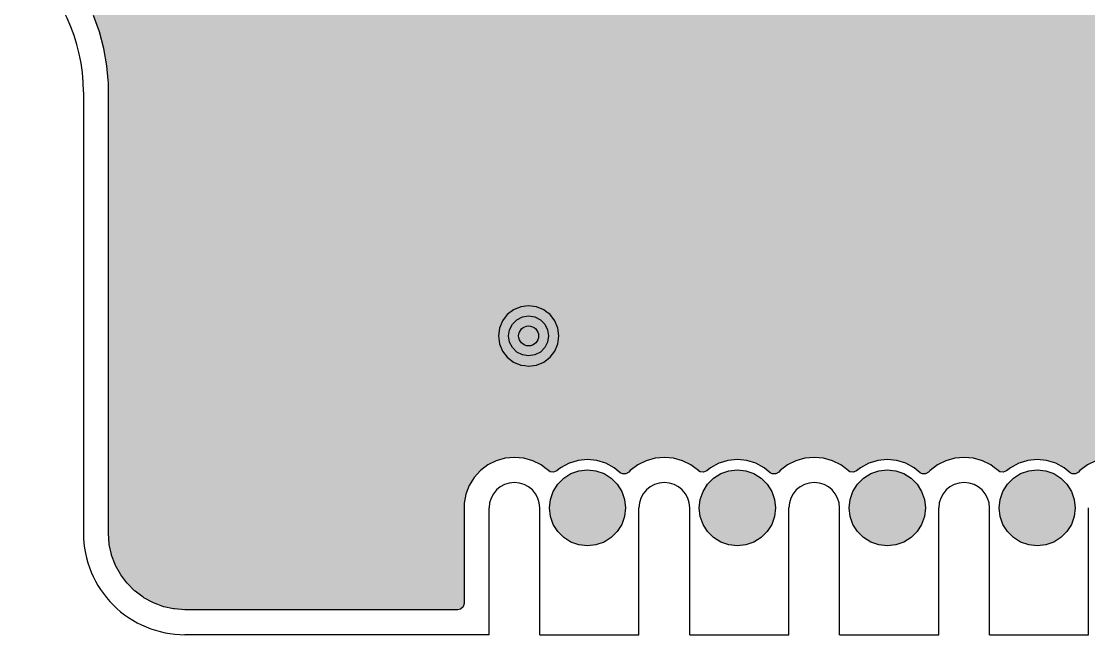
# Model space of a CAD drawing. Header units: millimetres. Extents: x -3894 to -3474, y -291 to 6.
# Drawn here: x -3830.18 to -3808.82, y -245.53 to -233.25 of the extents above; entities that cross this region are included whole.
import ezdxf

# ---------------------------------------------------------------- set-up
doc = ezdxf.new("R2010")
doc.units = ezdxf.units.MM
doc.layers.add('BLACK', color=7, linetype='Continuous')

msp = doc.modelspace()

# ---------------------------------------------------------------- hatches: boundary and pattern name
h = msp.add_hatch(color=256)
h.dxf.hatch_style = 1
h.paths.add_polyline_path([(-3797.908, -230.031), (-3800.851, -228.12), (-3800.755, -228.246), (-3800.694, -228.392), (-3800.676, -228.529), (-3800.673, -228.549), (-3800.694, -228.705), (-3800.755, -228.851), (-3800.851, -228.977), (-3800.976, -229.073), (-3801.122, -229.134), (-3801.227, -229.147), (-3801.279, -229.154), (-3801.357, -229.144), (-3801.436, -229.134), (-3801.582, -229.073), (-3801.707, -228.977), (-3801.804, -228.851), (-3801.864, -228.705), (-3801.864, -228.705), (-3801.885, -228.549), (-3801.864, -228.392), (-3801.864, -228.392), (-3801.804, -228.246), (-3801.707, -228.12), (-3801.582, -228.024), (-3801.436, -227.964), (-3801.436, -227.964), (-3801.279, -227.943), (-3801.122, -227.964), (-3801.122, -227.964), (-3800.976, -228.024), (-3800.851, -228.12), (-3800.361, -225.965), (-3817.313, -224.961), (-3816.273, -231.772), (-3816.2, -231.742), (-3816.2, -231.742), (-3816.043, -231.721), (-3815.886, -231.742), (-3815.886, -231.742), (-3815.74, -231.802), (-3815.615, -231.898), (-3815.519, -232.024), (-3815.458, -232.17), (-3815.437, -232.327), (-3815.458, -232.483), (-3815.476, -232.527), (-3815.519, -232.629), (-3815.615, -232.755), (-3815.74, -232.851), (-3815.886, -232.912), (-3815.991, -232.925), (-3816.043, -232.932), (-3816.121, -232.922), (-3816.2, -232.912), (-3816.346, -232.851), (-3816.471, -232.755), (-3816.568, -232.629), (-3816.628, -232.483), (-3816.628, -232.483), (-3816.649, -232.327), (-3816.628, -232.17), (-3816.628, -232.17), (-3816.568, -232.024), (-3816.471, -231.898), (-3816.346, -231.802), (-3816.273, -231.772), (-3828.971, -232.659), (-3828.884, -232.81), (-3828.781, -233.032), (-3828.737, -233.126), (-3828.619, -233.454), (-3828.529, -233.791), (-3828.469, -234.134), (-3828.444, -234.422), (-3828.439, -234.481), (-3828.439, -234.625), (-3828.439, -235.502), (-3828.439, -239.549), (-3828.439, -243.429), (-3828.439, -243.429), (-3828.439, -243.495), (-3828.439, -243.498), (-3828.438, -243.506), (-3828.424, -243.712), (-3828.421, -243.729), (-3828.379, -243.925), (-3828.374, -243.942), (-3828.303, -244.13), (-3828.296, -244.147), (-3828.2, -244.323), (-3828.2, -244.323), (-3828.19, -244.338), (-3828.07, -244.498), (-3828.058, -244.512), (-3827.916, -244.654), (-3827.903, -244.665), (-3827.742, -244.786), (-3827.727, -244.795), (-3827.551, -244.891), (-3827.535, -244.899), (-3827.451, -244.93), (-3827.347, -244.969), (-3827.33, -244.974), (-3827.134, -245.017), (-3827.116, -245.019), (-3826.912, -245.034), (-3826.903, -245.034), (-3826.849, -245.034), (-3826.841, -245.034), (-3826.833, -245.034), (-3821.446, -245.034), (-3821.394, -245.023), (-3821.341, -244.977), (-3821.322, -244.91), (-3821.322, -242.901), (-3821.322, -242.901), (-3821.287, -242.717), (-3821.22, -242.543), (-3821.121, -242.384), (-3821.121, -242.384), (-3820.995, -242.246), (-3820.846, -242.133), (-3820.679, -242.05), (-3820.679, -242.05), (-3820.499, -241.999), (-3820.313, -241.982), (-3820.127, -241.999), (-3820.127, -241.999), (-3819.947, -242.05), (-3819.78, -242.133), (-3819.704, -242.19), (-3819.62, -242.254), (-3819.598, -242.269), (-3819.529, -242.281), (-3819.465, -242.253), (-3819.388, -242.19), (-3819.221, -242.101), (-3819.147, -242.078), (-3819.04, -242.046), (-3818.851, -242.027), (-3818.662, -242.046), (-3818.662, -242.046), (-3818.662, -242.046), (-3818.481, -242.101), (-3818.314, -242.19), (-3818.194, -242.289), (-3818.153, -242.311), (-3818.083, -242.313), (-3818.023, -242.277), (-3817.995, -242.246), (-3817.846, -242.133), (-3817.679, -242.05), (-3817.679, -242.05), (-3817.499, -241.999), (-3817.313, -241.982), (-3817.127, -241.999), (-3817.127, -241.999), (-3816.947, -242.05), (-3816.78, -242.133), (-3816.704, -242.19), (-3816.62, -242.254), (-3816.598, -242.269), (-3816.529, -242.281), (-3816.465, -242.253), (-3816.388, -242.19), (-3816.221, -242.101), (-3816.147, -242.078), (-3816.04, -242.046), (-3815.851, -242.027), (-3815.662, -242.046), (-3815.662, -242.046), (-3815.662, -242.046), (-3815.481, -242.101), (-3815.314, -242.19), (-3815.194, -242.289), (-3815.153, -242.311), (-3815.083, -242.313), (-3815.023, -242.277), (-3814.995, -242.246), (-3814.846, -242.133), (-3814.679, -242.05), (-3814.679, -242.05), (-3814.499, -241.999), (-3814.313, -241.982), (-3814.127, -241.999), (-3814.127, -241.999), (-3813.947, -242.05), (-3813.78, -242.133), (-3813.704, -242.19), (-3813.62, -242.254), (-3813.598, -242.269), (-3813.529, -242.281), (-3813.465, -242.253), (-3813.388, -242.19), (-3813.221, -242.101), (-3813.147, -242.078), (-3813.04, -242.046), (-3812.851, -242.027), (-3812.662, -242.046), (-3812.662, -242.046), (-3812.662, -242.046), (-3812.481, -242.101), (-3812.314, -242.19), (-3812.194, -242.289), (-3812.153, -242.311), (-3812.083, -242.313), (-3812.023, -242.277), (-3811.995, -242.246), (-3811.846, -242.133), (-3811.679, -242.05), (-3811.679, -242.05), (-3811.499, -241.999), (-3811.313, -241.982), (-3811.127, -241.999), (-3811.127, -241.999), (-3810.947, -242.05), (-3810.78, -242.133), (-3810.704, -242.19), (-3810.62, -242.254), (-3810.598, -242.269), (-3810.529, -242.281), (-3810.465, -242.253), (-3810.388, -242.19), (-3810.221, -242.101), (-3810.147, -242.078), (-3810.04, -242.046), (-3809.851, -242.027), (-3809.662, -242.046), (-3809.662, -242.046), (-3809.662, -242.046), (-3809.481, -242.101), (-3809.314, -242.19), (-3809.194, -242.289), (-3809.153, -242.311), (-3809.083, -242.313), (-3809.023, -242.277), (-3808.995, -242.246), (-3808.846, -242.133), (-3808.679, -242.05), (-3808.679, -242.05), (-3808.499, -241.999), (-3808.313, -241.982), (-3808.127, -241.999), (-3808.127, -241.999), (-3807.947, -242.05), (-3807.78, -242.133), (-3807.704, -242.19), (-3807.62, -242.254), (-3807.598, -242.269), (-3807.529, -242.281), (-3807.465, -242.253), (-3807.388, -242.19), (-3807.221, -242.101), (-3807.147, -242.078), (-3807.04, -242.046), (-3806.851, -242.027), (-3806.662, -242.046), (-3806.662, -242.046), (-3806.662, -242.046), (-3806.481, -242.101), (-3806.314, -242.19), (-3806.194, -242.289), (-3806.153, -242.311), (-3806.083, -242.313), (-3806.023, -242.277), (-3805.995, -242.246), (-3805.846, -242.133), (-3805.679, -242.05), (-3805.679, -242.05), (-3805.499, -241.999), (-3805.313, -241.982), (-3805.127, -241.999), (-3805.127, -241.999), (-3804.947, -242.05), (-3804.78, -242.133), (-3804.704, -242.19), (-3804.62, -242.254), (-3804.598, -242.269), (-3804.529, -242.281), (-3804.465, -242.253), (-3804.388, -242.19), (-3804.221, -242.101), (-3804.147, -242.078), (-3804.04, -242.046), (-3803.851, -242.027), (-3803.662, -242.046), (-3803.662, -242.046), (-3803.662, -242.046), (-3803.481, -242.101), (-3803.314, -242.19), (-3803.194, -242.289), (-3803.153, -242.311), (-3803.083, -242.313), (-3803.023, -242.277), (-3802.995, -242.246), (-3802.846, -242.133), (-3802.679, -242.05), (-3802.679, -242.05), (-3802.499, -241.999), (-3802.313, -241.982), (-3802.22, -241.99), (-3801.849, -239.643), (-3801.995, -239.582), (-3802.12, -239.486), (-3802.217, -239.36), (-3802.277, -239.214), (-3802.277, -239.214), (-3802.298, -239.058), (-3802.277, -238.901), (-3802.277, -238.901), (-3802.217, -238.755), (-3802.12, -238.629), (-3801.995, -238.533), (-3801.849, -238.473), (-3801.849, -238.473), (-3801.692, -238.452)])
h = msp.add_hatch(color=256)
h.dxf.hatch_style = 1
h.paths.add_polyline_path([(-3790.809, -242.995), (-3790.828, -242.818), (-3790.883, -242.649), (-3790.971, -242.495), (-3791.09, -242.363), (-3791.234, -242.258), (-3791.396, -242.186), (-3791.57, -242.149), (-3791.748, -242.149), (-3791.922, -242.186), (-3792.084, -242.258), (-3792.228, -242.363), (-3792.347, -242.495), (-3792.436, -242.649), (-3792.49, -242.818), (-3792.509, -242.995), (-3792.49, -243.171), (-3792.436, -243.34), (-3792.347, -243.494), (-3792.228, -243.626), (-3792.084, -243.731), (-3791.922, -243.803), (-3791.748, -243.84), (-3791.57, -243.84), (-3791.396, -243.803), (-3791.234, -243.731), (-3791.09, -243.626), (-3790.971, -243.494), (-3790.883, -243.34), (-3790.828, -243.171)])
h.paths.add_polyline_path([(-3793.349, -242.995), (-3793.368, -242.818), (-3793.423, -242.649), (-3793.511, -242.495), (-3793.63, -242.363), (-3793.774, -242.258), (-3793.936, -242.186), (-3794.11, -242.149), (-3794.288, -242.149), (-3794.462, -242.186), (-3794.624, -242.258), (-3794.768, -242.363), (-3794.887, -242.495), (-3794.976, -242.649), (-3795.03, -242.818), (-3795.049, -242.995), (-3795.03, -243.171), (-3794.976, -243.34), (-3794.887, -243.494), (-3794.768, -243.626), (-3794.624, -243.731), (-3794.462, -243.803), (-3794.288, -243.84), (-3794.11, -243.84), (-3793.936, -243.803), (-3793.774, -243.731), (-3793.63, -243.626), (-3793.511, -243.494), (-3793.423, -243.34), (-3793.368, -243.171)])
h.paths.add_polyline_path([(-3795.889, -242.995), (-3795.908, -242.818), (-3795.963, -242.649), (-3796.051, -242.495), (-3796.17, -242.363), (-3796.314, -242.258), (-3796.476, -242.186), (-3796.65, -242.149), (-3796.828, -242.149), (-3797.002, -242.186), (-3797.164, -242.258), (-3797.308, -242.363), (-3797.427, -242.495), (-3797.516, -242.649), (-3797.57, -242.818), (-3797.589, -242.995), (-3797.57, -243.171), (-3797.516, -243.34), (-3797.427, -243.494), (-3797.308, -243.626), (-3797.164, -243.731), (-3797.002, -243.803), (-3796.828, -243.84), (-3796.65, -243.84), (-3796.476, -243.803), (-3796.314, -243.731), (-3796.17, -243.626), (-3796.051, -243.494), (-3795.963, -243.34), (-3795.908, -243.171)])
h.paths.add_polyline_path([(-3798.429, -242.145), (-3800.129, -242.145), (-3800.129, -243.845), (-3798.429, -243.845)])
h.paths.add_polyline_path([(-3803.108, -242.825), (-3803.165, -242.664), (-3803.255, -242.519), (-3803.376, -242.399), (-3803.52, -242.308), (-3803.681, -242.252), (-3803.851, -242.233), (-3804.021, -242.252), (-3804.182, -242.308), (-3804.326, -242.399), (-3804.447, -242.519), (-3804.538, -242.664), (-3804.594, -242.825), (-3804.613, -242.995), (-3804.594, -243.164), (-3804.538, -243.325), (-3804.447, -243.47), (-3804.326, -243.59), (-3804.182, -243.681), (-3804.021, -243.737), (-3803.851, -243.757), (-3803.681, -243.737), (-3803.52, -243.681), (-3803.376, -243.59), (-3803.255, -243.47), (-3803.165, -243.325), (-3803.108, -243.164), (-3803.089, -242.995)])
h.paths.add_polyline_path([(-3806.089, -242.995), (-3806.108, -242.825), (-3806.165, -242.664), (-3806.255, -242.519), (-3806.376, -242.399), (-3806.52, -242.308), (-3806.681, -242.252), (-3806.851, -242.233), (-3807.021, -242.252), (-3807.182, -242.308), (-3807.326, -242.399), (-3807.447, -242.519), (-3807.538, -242.664), (-3807.594, -242.825), (-3807.613, -242.995), (-3807.594, -243.164), (-3807.538, -243.325), (-3807.447, -243.47), (-3807.326, -243.59), (-3807.182, -243.681), (-3807.021, -243.737), (-3806.851, -243.757), (-3806.681, -243.737), (-3806.52, -243.681), (-3806.376, -243.59), (-3806.255, -243.47), (-3806.165, -243.325), (-3806.108, -243.164)])
h.paths.add_polyline_path([(-3809.089, -242.995), (-3809.108, -242.825), (-3809.165, -242.664), (-3809.255, -242.519), (-3809.376, -242.399), (-3809.52, -242.308), (-3809.681, -242.252), (-3809.851, -242.233), (-3810.021, -242.252), (-3810.182, -242.308), (-3810.326, -242.399), (-3810.447, -242.519), (-3810.538, -242.664), (-3810.594, -242.825), (-3810.613, -242.995), (-3810.594, -243.164), (-3810.538, -243.325), (-3810.447, -243.47), (-3810.326, -243.59), (-3810.182, -243.681), (-3810.021, -243.737), (-3809.851, -243.757), (-3809.681, -243.737), (-3809.52, -243.681), (-3809.376, -243.59), (-3809.255, -243.47), (-3809.165, -243.325), (-3809.108, -243.164)])
h.paths.add_polyline_path([(-3812.089, -242.995), (-3812.108, -242.825), (-3812.165, -242.664), (-3812.255, -242.519), (-3812.376, -242.399), (-3812.52, -242.308), (-3812.681, -242.252), (-3812.851, -242.233), (-3813.021, -242.252), (-3813.182, -242.308), (-3813.326, -242.399), (-3813.447, -242.519), (-3813.538, -242.664), (-3813.594, -242.825), (-3813.613, -242.995), (-3813.594, -243.164), (-3813.538, -243.325), (-3813.447, -243.47), (-3813.326, -243.59), (-3813.182, -243.681), (-3813.021, -243.737), (-3812.851, -243.757), (-3812.681, -243.737), (-3812.52, -243.681), (-3812.376, -243.59), (-3812.255, -243.47), (-3812.165, -243.325), (-3812.108, -243.164)])
h.paths.add_polyline_path([(-3815.089, -242.995), (-3815.108, -242.825), (-3815.165, -242.664), (-3815.255, -242.519), (-3815.376, -242.399), (-3815.52, -242.308), (-3815.681, -242.252), (-3815.851, -242.233), (-3816.021, -242.252), (-3816.182, -242.308), (-3816.326, -242.399), (-3816.447, -242.519), (-3816.538, -242.664), (-3816.594, -242.825), (-3816.613, -242.995), (-3816.594, -243.164), (-3816.538, -243.325), (-3816.447, -243.47), (-3816.326, -243.59), (-3816.182, -243.681), (-3816.021, -243.737), (-3815.851, -243.757), (-3815.681, -243.737), (-3815.52, -243.681), (-3815.376, -243.59), (-3815.255, -243.47), (-3815.165, -243.325), (-3815.108, -243.164)])
h.paths.add_polyline_path([(-3818.089, -242.995), (-3818.108, -242.825), (-3818.165, -242.664), (-3818.255, -242.519), (-3818.376, -242.399), (-3818.52, -242.308), (-3818.681, -242.252), (-3818.851, -242.233), (-3819.021, -242.252), (-3819.182, -242.308), (-3819.326, -242.399), (-3819.447, -242.519), (-3819.538, -242.664), (-3819.594, -242.825), (-3819.613, -242.995), (-3819.594, -243.164), (-3819.538, -243.325), (-3819.447, -243.47), (-3819.326, -243.59), (-3819.182, -243.681), (-3819.021, -243.737), (-3818.851, -243.757), (-3818.681, -243.737), (-3818.52, -243.681), (-3818.376, -243.59), (-3818.255, -243.47), (-3818.165, -243.325), (-3818.108, -243.164)])

# ---------------------------------------------------------------- linework, layer by layer
at = {"layer": 'BLACK', "linetype": 'Continuous'}
for p, q in [((-3828.619, -233.454), (-3828.737, -233.126)), ((-3828.529, -233.791), (-3828.619, -233.454)), ((-3828.469, -234.134), (-3828.529, -233.791)), ((-3828.444, -234.422), (-3828.469, -234.134)), ((-3828.439, -234.481), (-3828.444, -234.422)), ((-3828.439, -234.625), (-3828.439, -234.481)), ((-3828.439, -234.481), (-3828.439, -234.481)), ((-3828.939, -234.655), (-3828.939, -243.503)), ((-3828.439, -235.502), (-3828.439, -234.625)), ((-3828.439, -239.549), (-3828.439, -235.502)), ((-3820.186, -238.964), (-3820.332, -239.024)), ((-3820.029, -238.943), (-3820.186, -238.964)), ((-3820.186, -238.964), (-3820.186, -238.964)), ((-3819.872, -238.964), (-3820.029, -238.943)), ((-3820.029, -238.943), (-3820.029, -238.943)), ((-3819.726, -239.024), (-3819.872, -238.964)), ((-3819.872, -238.964), (-3819.872, -238.964)), ((-3820.457, -239.12), (-3820.554, -239.246)), ((-3820.332, -239.024), (-3820.457, -239.12)), ((-3820.353, -239.313), (-3820.264, -239.225)), ((-3820.264, -239.225), (-3820.153, -239.168)), ((-3820.153, -239.168), (-3820.029, -239.149)), ((-3820.029, -239.149), (-3819.905, -239.168)), ((-3819.905, -239.168), (-3819.794, -239.225)), ((-3819.794, -239.225), (-3819.705, -239.313)), ((-3819.683, -239.058), (-3819.726, -239.024)), ((-3819.601, -239.12), (-3819.683, -239.058)), ((-3819.505, -239.246), (-3819.601, -239.12)), ((-3820.614, -239.392), (-3820.635, -239.549)), ((-3820.554, -239.246), (-3820.614, -239.392)), ((-3820.614, -239.392), (-3820.614, -239.392)), ((-3820.429, -239.549), (-3820.409, -239.425)), ((-3820.409, -239.425), (-3820.353, -239.313)), ((-3819.705, -239.313), (-3819.649, -239.425)), ((-3819.649, -239.425), (-3819.629, -239.549)), ((-3819.444, -239.392), (-3819.505, -239.246)), ((-3819.423, -239.549), (-3819.444, -239.392)), ((-3828.439, -243.429), (-3828.439, -239.549)), ((-3820.635, -239.549), (-3820.614, -239.705)), ((-3820.635, -239.549), (-3820.635, -239.549)), ((-3820.409, -239.672), (-3820.429, -239.549)), ((-3819.629, -239.549), (-3819.649, -239.672)), ((-3819.444, -239.705), (-3819.423, -239.549)), ((-3820.614, -239.705), (-3820.614, -239.705)), ((-3820.614, -239.705), (-3820.554, -239.851)), ((-3820.554, -239.851), (-3820.457, -239.977)), ((-3820.353, -239.784), (-3820.409, -239.672)), ((-3820.264, -239.872), (-3820.353, -239.784)), ((-3820.153, -239.929), (-3820.264, -239.872)), ((-3819.794, -239.872), (-3819.905, -239.929)), ((-3819.705, -239.784), (-3819.794, -239.872)), ((-3819.649, -239.672), (-3819.705, -239.784)), ((-3819.601, -239.977), (-3819.505, -239.851)), ((-3819.505, -239.851), (-3819.444, -239.705)), ((-3820.457, -239.977), (-3820.332, -240.073)), ((-3820.332, -240.073), (-3820.186, -240.134)), ((-3820.029, -239.949), (-3820.153, -239.929)), ((-3819.905, -239.929), (-3820.029, -239.949)), ((-3819.872, -240.134), (-3819.726, -240.073)), ((-3819.726, -240.073), (-3819.601, -239.977)), ((-3820.186, -240.134), (-3820.107, -240.144)), ((-3820.107, -240.144), (-3820.029, -240.154)), ((-3820.029, -240.154), (-3819.977, -240.147)), ((-3820.029, -240.154), (-3820.029, -240.154)), ((-3820.029, -240.154), (-3820.029, -240.154)), ((-3819.977, -240.147), (-3819.872, -240.134)), ((-3820.499, -241.999), (-3820.679, -242.05)), ((-3820.313, -241.982), (-3820.499, -241.999)), ((-3820.127, -241.999), (-3820.313, -241.982)), ((-3820.313, -241.982), (-3820.313, -241.982)), ((-3819.947, -242.05), (-3820.127, -241.999)), ((-3820.127, -241.999), (-3820.127, -241.999)), ((-3817.499, -241.999), (-3817.679, -242.05)), ((-3817.313, -241.982), (-3817.499, -241.999)), ((-3817.127, -241.999), (-3817.313, -241.982)), ((-3817.313, -241.982), (-3817.313, -241.982)), ((-3816.947, -242.05), (-3817.127, -241.999)), ((-3817.127, -241.999), (-3817.127, -241.999)), ((-3814.499, -241.999), (-3814.679, -242.05)), ((-3814.313, -241.982), (-3814.499, -241.999)), ((-3814.127, -241.999), (-3814.313, -241.982)), ((-3814.313, -241.982), (-3814.313, -241.982)), ((-3813.947, -242.05), (-3814.127, -241.999)), ((-3814.127, -241.999), (-3814.127, -241.999)), ((-3811.499, -241.999), (-3811.679, -242.05)), ((-3811.313, -241.982), (-3811.499, -241.999)), ((-3811.127, -241.999), (-3811.313, -241.982)), ((-3811.313, -241.982), (-3811.313, -241.982)), ((-3810.947, -242.05), (-3811.127, -241.999)), ((-3811.127, -241.999), (-3811.127, -241.999)), ((-3820.846, -242.133), (-3820.995, -242.246)), ((-3820.679, -242.05), (-3820.846, -242.133)), ((-3820.679, -242.05), (-3820.679, -242.05)), ((-3819.78, -242.133), (-3819.947, -242.05)), ((-3819.704, -242.19), (-3819.78, -242.133)), ((-3819.78, -242.133), (-3819.78, -242.133)), ((-3819.631, -242.246), (-3819.704, -242.19)), ((-3819.388, -242.19), (-3819.465, -242.253)), ((-3819.221, -242.101), (-3819.388, -242.19)), ((-3819.388, -242.19), (-3819.388, -242.19)), ((-3819.147, -242.078), (-3819.221, -242.101)), ((-3819.221, -242.101), (-3819.221, -242.101)), ((-3819.221, -242.101), (-3819.221, -242.101)), ((-3819.221, -242.101), (-3819.221, -242.101)), ((-3819.04, -242.046), (-3819.147, -242.078)), ((-3818.851, -242.027), (-3819.04, -242.046)), ((-3818.662, -242.046), (-3818.851, -242.027)), ((-3818.481, -242.101), (-3818.662, -242.046)), ((-3818.662, -242.046), (-3818.662, -242.046)), ((-3818.662, -242.046), (-3818.662, -242.046)), ((-3818.314, -242.19), (-3818.481, -242.101)), ((-3818.481, -242.101), (-3818.481, -242.101)), ((-3818.481, -242.101), (-3818.481, -242.101)), ((-3818.481, -242.101), (-3818.481, -242.101)), ((-3818.194, -242.289), (-3818.314, -242.19)), ((-3818.314, -242.19), (-3818.314, -242.19)), ((-3817.846, -242.133), (-3817.995, -242.246)), ((-3817.679, -242.05), (-3817.846, -242.133)), ((-3817.679, -242.05), (-3817.679, -242.05)), ((-3816.78, -242.133), (-3816.947, -242.05)), ((-3816.704, -242.19), (-3816.78, -242.133)), ((-3816.78, -242.133), (-3816.78, -242.133)), ((-3816.631, -242.246), (-3816.704, -242.19)), ((-3816.388, -242.19), (-3816.465, -242.253)), ((-3816.221, -242.101), (-3816.388, -242.19)), ((-3816.388, -242.19), (-3816.388, -242.19)), ((-3816.147, -242.078), (-3816.221, -242.101)), ((-3816.221, -242.101), (-3816.221, -242.101)), ((-3816.221, -242.101), (-3816.221, -242.101)), ((-3816.221, -242.101), (-3816.221, -242.101)), ((-3816.04, -242.046), (-3816.147, -242.078)), ((-3815.851, -242.027), (-3816.04, -242.046)), ((-3815.662, -242.046), (-3815.851, -242.027)), ((-3815.481, -242.101), (-3815.662, -242.046)), ((-3815.662, -242.046), (-3815.662, -242.046)), ((-3815.662, -242.046), (-3815.662, -242.046)), ((-3815.314, -242.19), (-3815.481, -242.101)), ((-3815.481, -242.101), (-3815.481, -242.101)), ((-3815.481, -242.101), (-3815.481, -242.101)), ((-3815.481, -242.101), (-3815.481, -242.101)), ((-3815.194, -242.289), (-3815.314, -242.19)), ((-3815.314, -242.19), (-3815.314, -242.19)), ((-3814.846, -242.133), (-3814.995, -242.246)), ((-3814.679, -242.05), (-3814.846, -242.133)), ((-3814.679, -242.05), (-3814.679, -242.05)), ((-3813.78, -242.133), (-3813.947, -242.05)), ((-3813.704, -242.19), (-3813.78, -242.133)), ((-3813.78, -242.133), (-3813.78, -242.133)), ((-3813.631, -242.246), (-3813.704, -242.19)), ((-3813.388, -242.19), (-3813.465, -242.253)), ((-3813.221, -242.101), (-3813.388, -242.19)), ((-3813.388, -242.19), (-3813.388, -242.19)), ((-3813.147, -242.078), (-3813.221, -242.101)), ((-3813.221, -242.101), (-3813.221, -242.101)), ((-3813.221, -242.101), (-3813.221, -242.101)), ((-3813.221, -242.101), (-3813.221, -242.101)), ((-3813.04, -242.046), (-3813.147, -242.078)), ((-3812.851, -242.027), (-3813.04, -242.046)), ((-3812.662, -242.046), (-3812.851, -242.027)), ((-3812.481, -242.101), (-3812.662, -242.046)), ((-3812.662, -242.046), (-3812.662, -242.046)), ((-3812.662, -242.046), (-3812.662, -242.046)), ((-3812.314, -242.19), (-3812.481, -242.101)), ((-3812.481, -242.101), (-3812.481, -242.101)), ((-3812.481, -242.101), (-3812.481, -242.101)), ((-3812.481, -242.101), (-3812.481, -242.101)), ((-3812.194, -242.289), (-3812.314, -242.19)), ((-3812.314, -242.19), (-3812.314, -242.19)), ((-3811.846, -242.133), (-3811.995, -242.246)), ((-3811.679, -242.05), (-3811.846, -242.133)), ((-3811.679, -242.05), (-3811.679, -242.05)), ((-3810.78, -242.133), (-3810.947, -242.05)), ((-3810.704, -242.19), (-3810.78, -242.133)), ((-3810.78, -242.133), (-3810.78, -242.133)), ((-3810.631, -242.246), (-3810.704, -242.19)), ((-3810.388, -242.19), (-3810.465, -242.253)), ((-3810.221, -242.101), (-3810.388, -242.19)), ((-3810.388, -242.19), (-3810.388, -242.19)), ((-3810.147, -242.078), (-3810.221, -242.101)), ((-3810.221, -242.101), (-3810.221, -242.101)), ((-3810.221, -242.101), (-3810.221, -242.101)), ((-3810.221, -242.101), (-3810.221, -242.101)), ((-3810.04, -242.046), (-3810.147, -242.078)), ((-3809.851, -242.027), (-3810.04, -242.046)), ((-3809.662, -242.046), (-3809.851, -242.027)), ((-3809.481, -242.101), (-3809.662, -242.046)), ((-3809.662, -242.046), (-3809.662, -242.046)), ((-3809.662, -242.046), (-3809.662, -242.046)), ((-3809.314, -242.19), (-3809.481, -242.101)), ((-3809.481, -242.101), (-3809.481, -242.101)), ((-3809.481, -242.101), (-3809.481, -242.101)), ((-3809.481, -242.101), (-3809.481, -242.101)), ((-3809.194, -242.289), (-3809.314, -242.19)), ((-3809.314, -242.19), (-3809.314, -242.19)), ((-3808.846, -242.133), (-3808.995, -242.246)), ((-3808.679, -242.05), (-3808.846, -242.133)), ((-3821.121, -242.384), (-3821.22, -242.543)), ((-3820.995, -242.246), (-3821.121, -242.384)), ((-3821.121, -242.384), (-3821.121, -242.384)), ((-3819.627, -242.249), (-3819.631, -242.246)), ((-3819.598, -242.269), (-3819.627, -242.249)), ((-3819.529, -242.281), (-3819.598, -242.269)), ((-3819.465, -242.253), (-3819.529, -242.281)), ((-3819.447, -242.519), (-3819.326, -242.399)), ((-3819.326, -242.399), (-3819.182, -242.308)), ((-3819.182, -242.308), (-3819.021, -242.252)), ((-3819.021, -242.252), (-3818.851, -242.233)), ((-3818.851, -242.233), (-3818.681, -242.252)), ((-3818.681, -242.252), (-3818.52, -242.308)), ((-3818.52, -242.308), (-3818.376, -242.399)), ((-3818.376, -242.399), (-3818.255, -242.519)), ((-3818.153, -242.311), (-3818.194, -242.289)), ((-3818.083, -242.313), (-3818.153, -242.311)), ((-3818.023, -242.277), (-3818.083, -242.313)), ((-3817.995, -242.246), (-3818.023, -242.277)), ((-3816.627, -242.249), (-3816.631, -242.246)), ((-3816.598, -242.269), (-3816.627, -242.249)), ((-3816.529, -242.281), (-3816.598, -242.269)), ((-3816.465, -242.253), (-3816.529, -242.281)), ((-3816.447, -242.519), (-3816.326, -242.399)), ((-3816.326, -242.399), (-3816.182, -242.308)), ((-3816.182, -242.308), (-3816.021, -242.252)), ((-3816.021, -242.252), (-3815.851, -242.233)), ((-3815.851, -242.233), (-3815.681, -242.252)), ((-3815.681, -242.252), (-3815.52, -242.308)), ((-3815.52, -242.308), (-3815.376, -242.399)), ((-3815.376, -242.399), (-3815.255, -242.519)), ((-3815.153, -242.311), (-3815.194, -242.289)), ((-3815.083, -242.313), (-3815.153, -242.311)), ((-3815.023, -242.277), (-3815.083, -242.313)), ((-3814.995, -242.246), (-3815.023, -242.277)), ((-3813.627, -242.249), (-3813.631, -242.246)), ((-3813.598, -242.269), (-3813.627, -242.249)), ((-3813.529, -242.281), (-3813.598, -242.269)), ((-3813.465, -242.253), (-3813.529, -242.281)), ((-3813.447, -242.519), (-3813.326, -242.399)), ((-3813.326, -242.399), (-3813.182, -242.308)), ((-3813.182, -242.308), (-3813.021, -242.252)), ((-3813.021, -242.252), (-3812.851, -242.233)), ((-3812.851, -242.233), (-3812.681, -242.252)), ((-3812.681, -242.252), (-3812.52, -242.308)), ((-3812.52, -242.308), (-3812.376, -242.399)), ((-3812.376, -242.399), (-3812.255, -242.519)), ((-3812.153, -242.311), (-3812.194, -242.289)), ((-3812.083, -242.313), (-3812.153, -242.311)), ((-3812.023, -242.277), (-3812.083, -242.313)), ((-3811.995, -242.246), (-3812.023, -242.277)), ((-3810.627, -242.249), (-3810.631, -242.246)), ((-3810.598, -242.269), (-3810.627, -242.249)), ((-3810.529, -242.281), (-3810.598, -242.269)), ((-3810.465, -242.253), (-3810.529, -242.281)), ((-3810.447, -242.519), (-3810.326, -242.399)), ((-3810.326, -242.399), (-3810.182, -242.308)), ((-3810.182, -242.308), (-3810.021, -242.252)), ((-3810.021, -242.252), (-3809.851, -242.233)), ((-3809.851, -242.233), (-3809.681, -242.252)), ((-3809.681, -242.252), (-3809.52, -242.308)), ((-3809.52, -242.308), (-3809.376, -242.399)), ((-3809.376, -242.399), (-3809.255, -242.519)), ((-3809.153, -242.311), (-3809.194, -242.289)), ((-3809.083, -242.313), (-3809.153, -242.311)), ((-3809.023, -242.277), (-3809.083, -242.313)), ((-3808.995, -242.246), (-3809.023, -242.277)), ((-3821.22, -242.543), (-3821.287, -242.717)), ((-3821.22, -242.543), (-3821.22, -242.543)), ((-3819.538, -242.664), (-3819.447, -242.519)), ((-3818.255, -242.519), (-3818.165, -242.664)), ((-3816.538, -242.664), (-3816.447, -242.519)), ((-3815.255, -242.519), (-3815.165, -242.664)), ((-3813.538, -242.664), (-3813.447, -242.519)), ((-3812.255, -242.519), (-3812.165, -242.664)), ((-3810.538, -242.664), (-3810.447, -242.519)), ((-3809.255, -242.519), (-3809.165, -242.664)), ((-3821.287, -242.717), (-3821.322, -242.901)), ((-3821.287, -242.717), (-3821.287, -242.717)), ((-3819.613, -242.995), (-3819.594, -242.825)), ((-3819.594, -242.825), (-3819.538, -242.664)), ((-3818.165, -242.664), (-3818.108, -242.825)), ((-3818.108, -242.825), (-3818.089, -242.995)), ((-3816.613, -242.995), (-3816.594, -242.825)), ((-3816.594, -242.825), (-3816.538, -242.664)), ((-3815.165, -242.664), (-3815.108, -242.825)), ((-3815.108, -242.825), (-3815.089, -242.995)), ((-3813.613, -242.995), (-3813.594, -242.825)), ((-3813.594, -242.825), (-3813.538, -242.664)), ((-3812.165, -242.664), (-3812.108, -242.825)), ((-3812.108, -242.825), (-3812.089, -242.995)), ((-3810.613, -242.995), (-3810.594, -242.825)), ((-3810.594, -242.825), (-3810.538, -242.664)), ((-3809.165, -242.664), (-3809.108, -242.825)), ((-3809.108, -242.825), (-3809.089, -242.995)), ((-3821.322, -242.901), (-3821.322, -242.901)), ((-3821.322, -242.901), (-3821.322, -244.91)), ((-3820.821, -245.535), (-3820.821, -242.995)), ((-3819.805, -245.535), (-3819.805, -242.995)), ((-3819.594, -243.164), (-3819.613, -242.995)), ((-3818.089, -242.995), (-3818.108, -243.164)), ((-3817.821, -245.535), (-3817.821, -242.995)), ((-3816.805, -245.535), (-3816.805, -242.995)), ((-3816.594, -243.164), (-3816.613, -242.995)), ((-3815.089, -242.995), (-3815.108, -243.164)), ((-3814.821, -245.535), (-3814.821, -242.995)), ((-3813.805, -245.535), (-3813.805, -242.995)), ((-3813.594, -243.164), (-3813.613, -242.995)), ((-3812.089, -242.995), (-3812.108, -243.164)), ((-3811.821, -245.535), (-3811.821, -242.995)), ((-3810.805, -245.535), (-3810.805, -242.995)), ((-3810.594, -243.164), (-3810.613, -242.995)), ((-3809.089, -242.995), (-3809.108, -243.164)), ((-3808.821, -245.535), (-3808.821, -242.995)), ((-3819.538, -243.325), (-3819.594, -243.164)), ((-3818.108, -243.164), (-3818.165, -243.325)), ((-3816.538, -243.325), (-3816.594, -243.164)), ((-3815.108, -243.164), (-3815.165, -243.325)), ((-3813.538, -243.325), (-3813.594, -243.164)), ((-3812.108, -243.164), (-3812.165, -243.325)), ((-3810.538, -243.325), (-3810.594, -243.164)), ((-3809.108, -243.164), (-3809.165, -243.325)), ((-3828.439, -243.437), (-3828.439, -243.429)), ((-3828.439, -243.429), (-3828.439, -243.429)), ((-3828.439, -243.495), (-3828.439, -243.437)), ((-3828.439, -243.437), (-3828.439, -243.437)), ((-3828.439, -243.498), (-3828.439, -243.495)), ((-3828.438, -243.506), (-3828.439, -243.498)), ((-3828.424, -243.712), (-3828.438, -243.506)), ((-3819.447, -243.47), (-3819.538, -243.325)), ((-3819.326, -243.59), (-3819.447, -243.47)), ((-3818.255, -243.47), (-3818.376, -243.59)), ((-3818.165, -243.325), (-3818.255, -243.47)), ((-3816.447, -243.47), (-3816.538, -243.325)), ((-3816.326, -243.59), (-3816.447, -243.47)), ((-3815.255, -243.47), (-3815.376, -243.59)), ((-3815.165, -243.325), (-3815.255, -243.47)), ((-3813.447, -243.47), (-3813.538, -243.325)), ((-3813.326, -243.59), (-3813.447, -243.47)), ((-3812.255, -243.47), (-3812.376, -243.59)), ((-3812.165, -243.325), (-3812.255, -243.47)), ((-3810.447, -243.47), (-3810.538, -243.325)), ((-3810.326, -243.59), (-3810.447, -243.47)), ((-3809.255, -243.47), (-3809.376, -243.59)), ((-3809.165, -243.325), (-3809.255, -243.47)), ((-3828.421, -243.729), (-3828.424, -243.712)), ((-3819.182, -243.681), (-3819.326, -243.59)), ((-3819.021, -243.737), (-3819.182, -243.681)), ((-3818.52, -243.681), (-3818.681, -243.737)), ((-3818.376, -243.59), (-3818.52, -243.681)), ((-3816.182, -243.681), (-3816.326, -243.59)), ((-3816.021, -243.737), (-3816.182, -243.681)), ((-3815.52, -243.681), (-3815.681, -243.737)), ((-3815.376, -243.59), (-3815.52, -243.681)), ((-3813.182, -243.681), (-3813.326, -243.59)), ((-3813.021, -243.737), (-3813.182, -243.681)), ((-3812.52, -243.681), (-3812.681, -243.737)), ((-3812.376, -243.59), (-3812.52, -243.681)), ((-3810.182, -243.681), (-3810.326, -243.59)), ((-3810.021, -243.737), (-3810.182, -243.681)), ((-3809.52, -243.681), (-3809.681, -243.737)), ((-3809.376, -243.59), (-3809.52, -243.681)), ((-3828.379, -243.925), (-3828.421, -243.729)), ((-3828.374, -243.942), (-3828.379, -243.925)), ((-3818.851, -243.757), (-3819.021, -243.737)), ((-3818.681, -243.737), (-3818.851, -243.757)), ((-3815.851, -243.757), (-3816.021, -243.737)), ((-3815.681, -243.737), (-3815.851, -243.757)), ((-3812.851, -243.757), (-3813.021, -243.737)), ((-3812.681, -243.737), (-3812.851, -243.757)), ((-3809.851, -243.757), (-3810.021, -243.737)), ((-3809.681, -243.737), (-3809.851, -243.757)), ((-3828.303, -244.13), (-3828.374, -243.942)), ((-3828.296, -244.147), (-3828.303, -244.13)), ((-3828.2, -244.323), (-3828.296, -244.147)), ((-3828.19, -244.338), (-3828.2, -244.323)), ((-3828.2, -244.323), (-3828.2, -244.323)), ((-3828.07, -244.498), (-3828.19, -244.338)), ((-3828.058, -244.512), (-3828.07, -244.498)), ((-3827.916, -244.654), (-3828.058, -244.512)), ((-3827.903, -244.665), (-3827.916, -244.654)), ((-3827.742, -244.786), (-3827.903, -244.665)), ((-3827.727, -244.795), (-3827.742, -244.786)), ((-3827.551, -244.891), (-3827.727, -244.795)), ((-3827.535, -244.899), (-3827.551, -244.891)), ((-3827.451, -244.93), (-3827.535, -244.899)), ((-3827.347, -244.969), (-3827.451, -244.93)), ((-3827.33, -244.974), (-3827.347, -244.969)), ((-3827.134, -245.017), (-3827.33, -244.974)), ((-3821.341, -244.977), (-3821.394, -245.023)), ((-3821.322, -244.91), (-3821.341, -244.977)), ((-3827.116, -245.019), (-3827.134, -245.017)), ((-3826.912, -245.034), (-3827.116, -245.019)), ((-3826.903, -245.034), (-3826.912, -245.034)), ((-3826.849, -245.034), (-3826.903, -245.034)), ((-3826.841, -245.034), (-3826.849, -245.034)), ((-3826.833, -245.034), (-3826.841, -245.034)), ((-3821.446, -245.034), (-3826.833, -245.034)), ((-3826.833, -245.034), (-3826.833, -245.034)), ((-3821.394, -245.023), (-3821.446, -245.034)), ((-3820.821, -245.535), (-3826.907, -245.535)), ((-3819.805, -245.535), (-3817.821, -245.535)), ((-3816.805, -245.535), (-3814.821, -245.535)), ((-3813.805, -245.535), (-3811.821, -245.535)), ((-3810.805, -245.535), (-3808.821, -245.535))]:
    msp.add_line(p, q, dxfattribs=at)
at = {"layer": 'BLACK'}
msp.add_circle((-3820.029, -239.549), 0.2, dxfattribs=at)
for centre, radius, start, end in [((-3832.444, -234.654), 3.505, 359.9755, 49.7895), ((-3820.313, -242.995), 0.508, 0, 180), ((-3817.313, -242.995), 0.508, 0, 180), ((-3814.313, -242.995), 0.508, 0, 180), ((-3811.313, -242.995), 0.508, 0, 180), ((-3826.907, -243.503), 2.032, 179.9972, 270.0017)]:
    msp.add_arc(centre, radius, start, end, dxfattribs=at)

doc.saveas('drawing.dxf')
